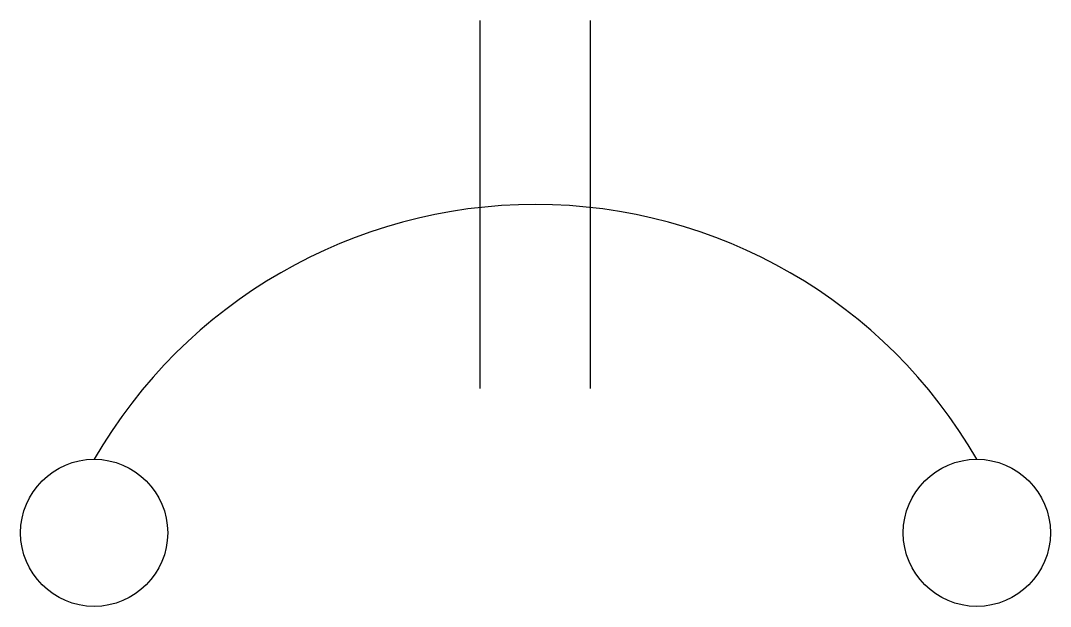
# Model space of a CAD drawing. Header units: millimetres. Extents: x -2929.911 to -2929.328, y 3748.642 to 3748.974.
import ezdxf

# ---------------------------------------------------------------- set-up
doc = ezdxf.new("R2010")
doc.units = ezdxf.units.MM
doc.header["$LTSCALE"] = 10
doc.layers.add('Ele_diagramas', color=2, linetype='Continuous')

msp = doc.modelspace()

# ---------------------------------------------------------------- linework, layer by layer
at = {"layer": 'Ele_diagramas', "color": 3}
for p, q in [((-2929.65106, 3748.76542), (-2929.65106, 3748.97376)), ((-2929.58856, 3748.76542), (-2929.58856, 3748.97376))]:
    msp.add_line(p, q, dxfattribs=at)
at = {"layer": 'Ele_diagramas', "color": 2}
for centre in [(-2929.86981, 3748.68359), (-2929.36981, 3748.68359)]:
    msp.add_circle(centre, 0.04167, dxfattribs=at)
at = {"layer": 'Ele_diagramas', "color": 4}
msp.add_arc((-2929.61981, 3748.58091), 0.28868, 30, 150, dxfattribs=at)

doc.saveas('drawing.dxf')
